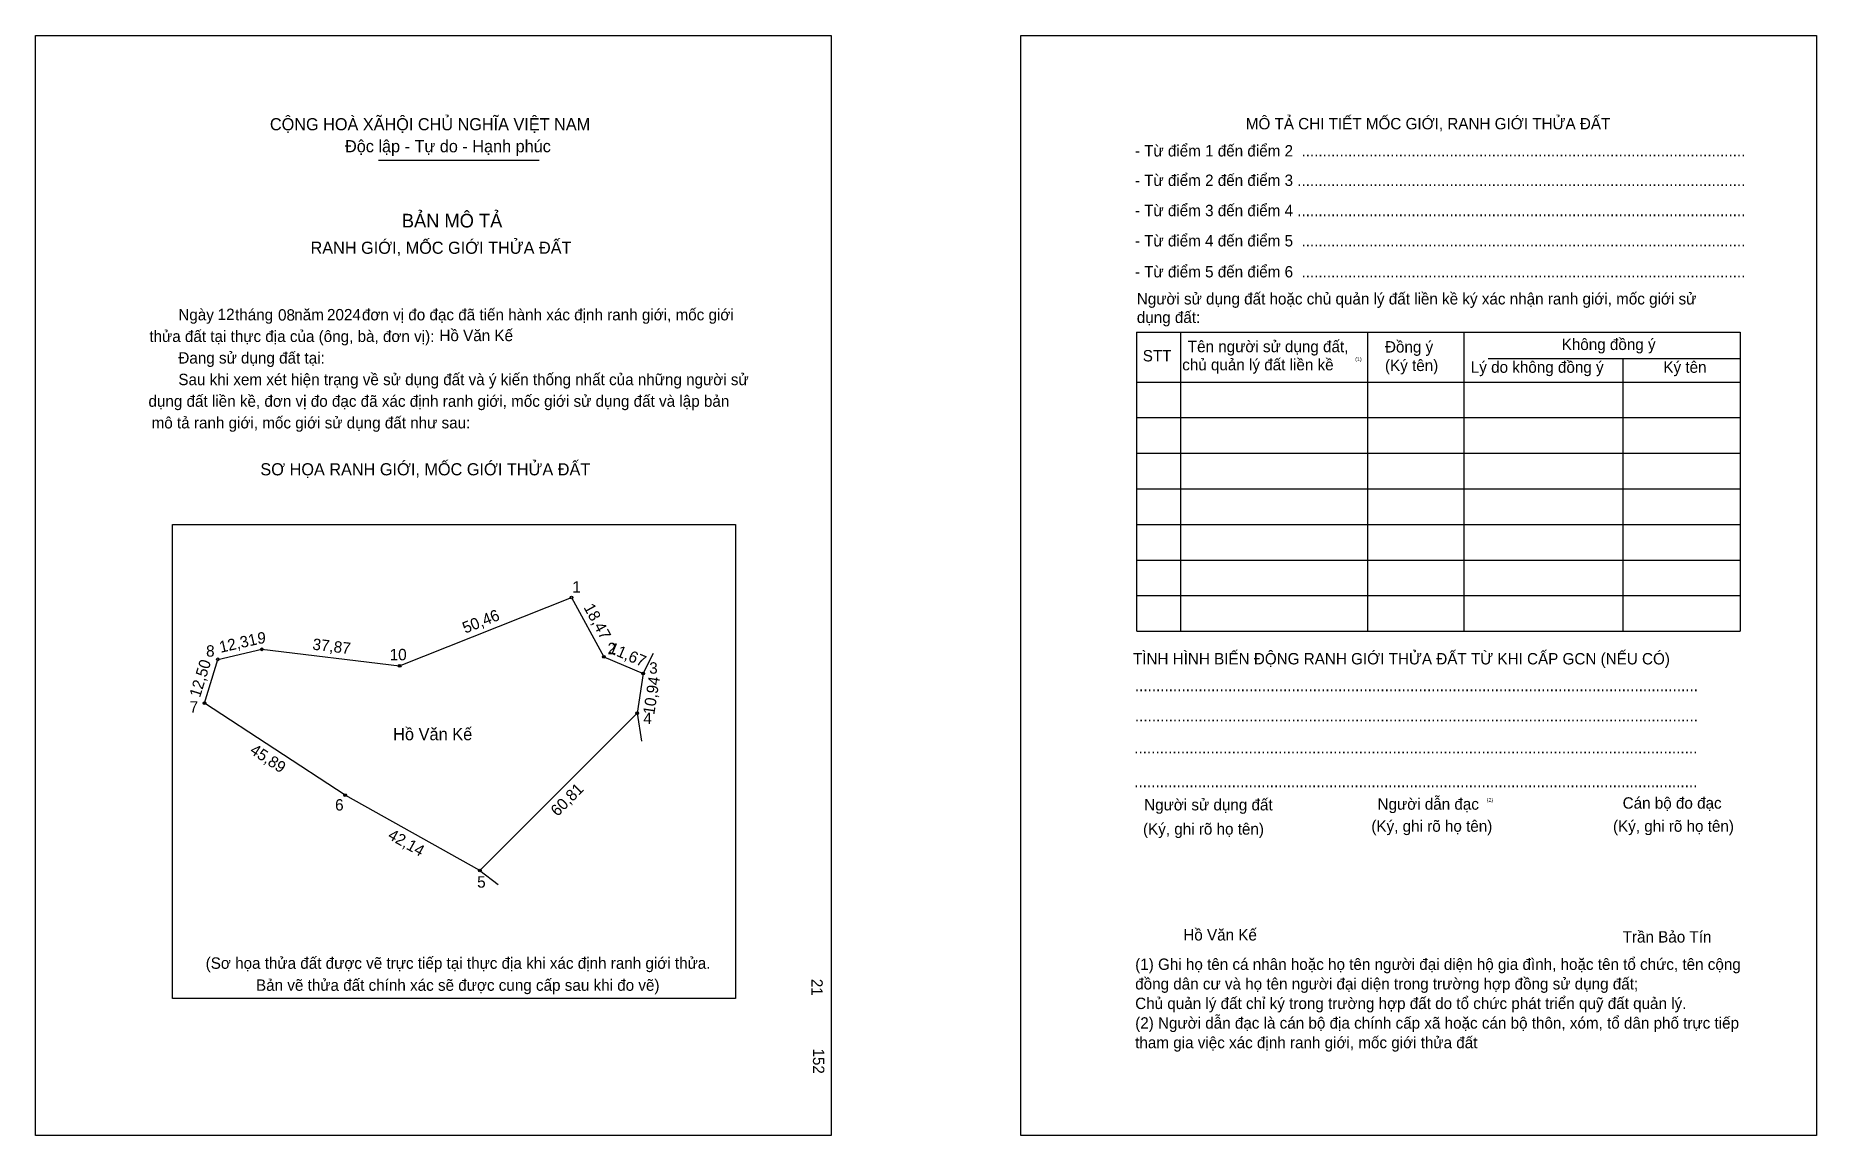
# Model space of a CAD drawing. Extents: x 546429 to 546915, y 1825884 to 1826185.
import ezdxf

# ---------------------------------------------------------------- set-up
doc = ezdxf.new("R2010")
doc.units = 0
for name, color, linetype in [('bmtKhungInTrang1', 7, 'Continuous'), ('bmtKhungInTrang2', 7, 'Continuous'), ('bmtNoiDung', 7, 'Continuous'), ('bmtTemplate', 7, 'Continuous'), ('CanhThua', 7, 'Continuous'), ('ChieuDaiCanhThua', 7, 'Continuous'), ('MocDinhThua', 7, 'Continuous'), ('RauThua', 7, 'Continuous'), ('SoHieuDinhThua', 7, 'Continuous'), ('TenChuSuDung', 7, 'Continuous')]:
    doc.layers.add(name, color=color, linetype=linetype)

msp = doc.modelspace()

# ---------------------------------------------------------------- linework, layer by layer
at = {"layer": 'bmtKhungInTrang1'}
msp.add_lwpolyline([(546429.09, 1826184.61), (546646.27, 1826184.61), (546646.27, 1825884.24), (546429.09, 1825884.24)], close=True, dxfattribs=at)
at = {"layer": 'bmtKhungInTrang2'}
msp.add_lwpolyline([(546698.05, 1826184.61), (546915.23, 1826184.61), (546915.23, 1825884.24), (546698.05, 1825884.24)], close=True, dxfattribs=at)
at = {"layer": 'bmtTemplate'}
for p, q in [((546522.68, 1826150.57), (546566.6, 1826150.57)), ((546741.62, 1826103.6), (546741.62, 1826021.94)), ((546792.71, 1826103.6), (546792.71, 1826021.94)), ((546818.99, 1826103.69), (546818.99, 1826021.94)), ((546894.43, 1826103.6), (546894.43, 1826021.94)), ((546825.66, 1826096.4), (546894.43, 1826096.4)), ((546729.71, 1826089.99), (546894.43, 1826089.99)), ((546729.71, 1826080.27), (546894.43, 1826080.27)), ((546729.71, 1826070.54), (546894.43, 1826070.54)), ((546729.71, 1826060.82), (546894.43, 1826060.82)), ((546729.71, 1826051.1), (546894.43, 1826051.1)), ((546729.71, 1826041.38), (546894.43, 1826041.38)), ((546729.71, 1826031.66), (546894.43, 1826031.66)), ((546729.71, 1826021.94), (546894.43, 1826021.94))]:
    msp.add_line(p, q, dxfattribs=at)
for points in [[(546729.6, 1826103.6), (546894.43, 1826103.6)], [(546729.6, 1826103.6), (546729.6, 1826021.94)], [(546862.37, 1826096.31), (546862.37, 1826021.94)]]:
    msp.add_lwpolyline(points, dxfattribs=at)
msp.add_lwpolyline([(546466.46, 1825921.65), (546466.46, 1826051.09), (546620.12, 1826051.09), (546620.12, 1825921.65)], close=True, dxfattribs=at)
at = {"layer": 'CanhThua'}
for p, q in [((546528.47, 1826012.47), (546575.36, 1826031.12)), ((546575.36, 1826031.12), (546584.24, 1826014.92)), ((546475.18, 1826002.32), (546478.87, 1826014.26)), ((546478.87, 1826014.26), (546490.87, 1826017)), ((546490.87, 1826017), (546528.47, 1826012.47)), ((546584.24, 1826014.92), (546594.98, 1826010.38)), ((546594.98, 1826010.38), (546593.32, 1825999.56)), ((546513.58, 1825977.18), (546475.18, 1826002.32)), ((546593.32, 1825999.56), (546550.33, 1825956.56)), ((546550.33, 1825956.56), (546513.58, 1825977.18))]:
    msp.add_line(p, q, dxfattribs=at)
at = {"layer": 'MocDinhThua'}
for centre in [(546575.36, 1826031.12), (546478.87, 1826014.26), (546490.87, 1826017), (546584.24, 1826014.92), (546528.47, 1826012.47), (546594.98, 1826010.38), (546475.18, 1826002.32), (546593.32, 1825999.56), (546513.58, 1825977.18), (546550.33, 1825956.56)]:
    msp.add_circle(centre, 0.374, dxfattribs=at)
at = {"layer": 'RauThua'}
for p, q in [((546594.98, 1826010.38), (546597.74, 1826015.95)), ((546593.32, 1825999.56), (546594.52, 1825991.93)), ((546550.33, 1825956.56), (546555.32, 1825952.74))]:
    msp.add_line(p, q, dxfattribs=at)

# ---------------------------------------------------------------- texts
at = {"layer": 'bmtNoiDung'}
for s, p in [('12', (546478.79, 1826106.94)), ('08', (546495.27, 1826106.77)), ('2024', (546508.64, 1826106.84)), ('Hồ Văn Kế', (546539.33, 1826101.16)), ('Hồ Văn Kế', (546742.4, 1825937.47))]:
    msp.add_text(s, height=3.107, dxfattribs=at).set_placement(p)
for s, p in [('21', (546640.86, 1825927)), ('152', (546641.3, 1825907.98))]:
    msp.add_text(s, height=3.107, rotation=270, dxfattribs=at).set_placement(p)
at = {"layer": 'bmtTemplate'}
for s, height, p in [('CỘNG HOÀ XÃHỘI CHỦ NGHĨA VIỆT NAM', 3.3145, (546493.06, 1826158.75)), ('MÔ TẢ CHI TIẾT MỐC GIỚI, RANH GIỚI THỬA ĐẤT', 3.1062, (546759.46, 1826159.01)), ('Độc lập - Tự do - Hạnh phúc', 3.3145, (546513.56, 1826152.75)), ('- Từ điểm 1 đến điểm 2  .........................................................................................................', 3.10615, (546729.18, 1826151.6)), ('- Từ điểm 2 đến điểm 3 ..........................................................................................................', 3.10615, (546729.18, 1826143.55)), ('BẢN MÔ TẢ', 3.729, (546529.07, 1826132.21)), ('- Từ điểm 3 đến điểm 4 ..........................................................................................................', 3.10615, (546729.18, 1826135.29)), ('- Từ điểm 4 đến điểm 5  .........................................................................................................', 3.10615, (546729.18, 1826127.03)), ('RANH GIỚI, MỐC GIỚI THỬA ĐẤT', 3.3145, (546504.15, 1826125.02)), ('- Từ điểm 5 đến điểm 6  .........................................................................................................', 3.10615, (546729.18, 1826118.57)), ('Người sử dụng đất hoặc chủ quản lý đất liền kề ký xác nhận ranh giới, mốc giới sử', 3.1062, (546729.71, 1826111.18)), ('Ngày     tháng     năm         đơn vị đo đạc đã tiến hành xác định ranh giới, mốc giới ', 3.1073, (546468.06, 1826106.84)), ('dụng đất:', 3.106, (546729.71, 1826106.13)), ('thửa đất tại thực địa của (ông, bà, đơn vị):', 3.1073, (546460.14, 1826100.94)), ('Tên người sử dụng đất,', 3.1062, (546743.63, 1826098.15)), ('Đồng ý', 3.106, (546797.46, 1826098.06)), ('Không đồng ý', 3.1062, (546845.7, 1826098.74)), ('Đang sử dụng đất tại:', 3.1073, (546468.06, 1826095.04)), ('STT', 3.106, (546731.33, 1826095.63)), ('chủ quản lý đất liền kề', 3.1062, (546742.1, 1826093.19)), ('(1)', 1.036, (546789.34, 1826095.74)), ('(Ký tên)', 3.106, (546797.46, 1826093)), ('Sau khi xem xét hiện trạng về sử dụng đất và ý kiến thống nhất của những người sử ', 3.1073, (546468.06, 1826089.14)), ('Lý do không đồng ý', 3.1062, (546820.89, 1826092.52)), ('Ký tên', 3.106, (546873.46, 1826092.52)), ('dụng đất liền kề, đơn vị đo đạc đã xác định ranh giới, mốc giới sử dụng đất và lập bản', 3.1073, (546459.9, 1826083.23)), ('mô tả ranh giới, mốc giới sử dụng đất như sau:', 3.1073, (546460.76, 1826077.33)), ('SƠ HỌA RANH GIỚI, MỐC GIỚI THỬA ĐẤT', 3.3145, (546490.45, 1826064.51)), ('TÌNH HÌNH BIẾN ĐỘNG RANH GIỚI THỬA ĐẤT TỪ KHI CẤP GCN (NẾU CÓ)', 3.1062, (546728.66, 1826012.87)), ('.....................................................................................................................................', 3.11081, (546729.18, 1826005.56)), ('.....................................................................................................................................', 3.11081, (546729.18, 1825997.3)), ('.....................................................................................................................................', 3.11081, (546729.02, 1825988.55)), ('.....................................................................................................................................', 3.11081, (546729.02, 1825979.32)), ('Người sử dụng đất', 3.1062, (546731.72, 1825973)), ('Người dẫn đạc', 3.1062, (546795.43, 1825973.19)), ('(2)', 1.036, (546825.25, 1825975.34)), ('Cán bộ đo đạc', 3.1062, (546862.34, 1825973.48)), ('(Ký, ghi rõ họ tên)', 3.1062, (546731.4, 1825966.39)), ('(Ký, ghi rõ họ tên)', 3.1062, (546793.74, 1825967.17)), ('(Ký, ghi rõ họ tên)', 3.1062, (546859.7, 1825967.17)), ('Trần Bảo Tín', 3.1062, (546862.34, 1825936.91)), ('(Sơ họa thửa đất được vẽ trực tiếp tại thực địa khi xác định ranh giới thửa.', 3.1073, (546475.52, 1825929.74)), ('(1) Ghi họ tên cá nhân hoặc họ tên người đại diện hộ gia đình, hoặc tên tổ chức, tên cộng', 3.1062, (546729.27, 1825929.44)), ('Bản vẽ thửa đất chính xác sẽ được cung cấp sau khi đo vẽ)', 3.1073, (546489.26, 1825923.73)), ('đồng dân cư và họ tên người đại diện trong trường hợp đồng sử dụng đất;', 3.1062, (546729.27, 1825924.09)), ('Chủ quản lý đất chỉ ký trong trường hợp đất do tổ chức phát triển quỹ đất quản lý.', 3.1062, (546729.27, 1825918.75)), ('(2) Người dẫn đạc là cán bộ địa chính cấp xã hoặc cán bộ thôn, xóm, tổ dân phố trực tiếp', 3.1062, (546729.27, 1825913.4)), ('tham gia việc xác định ranh giới, mốc giới thửa đất', 3.1062, (546729.27, 1825908.05))]:
    msp.add_text(s, height=height, dxfattribs=at).set_placement(p)
at = {"layer": 'ChieuDaiCanhThua'}
for s, rotation, p in [('18,47', 298.7139, (546578.6, 1826028.46)), ('50,46', 21.6918, (546546.37, 1826021.27)), ('12,31', 12.8327, (546479.6, 1826016.03)), ('37,87', 353.1332, (546504.55, 1826016.92)), ('11,67', 337.0987, (546585.29, 1826016.17)), ('12,50', 72.8464, (546473.96, 1826003.64)), ('10,94', 81.2813, (546597.97, 1825998.98)), ('45,89', 326.7892, (546487.34, 1825988.77)), ('60,81', 45.0007, (546571.56, 1825971.18)), ('42,14', 330.7, (546525, 1825965.41))]:
    msp.add_text(s, height=3.118, rotation=rotation, dxfattribs=at).set_placement(p)
at = {"layer": 'SoHieuDinhThua'}
for s, height, p in [('1', 3.12, (546575.61, 1826032.49)), ('9', 3.12, (546489.59, 1826018.55)), ('2', 3.12, (546585.23, 1826015.67)), ('8', 3.12, (546475.63, 1826014.99)), ('10', 3.118, (546525.75, 1826014)), ('3', 3.12, (546596.59, 1826010.34)), ('7', 3.12, (546471.14, 1825999.7)), ('4', 3.12, (546595, 1825996.59)), ('6', 3.12, (546510.85, 1825972.96)), ('5', 3.12, (546549.63, 1825951.91))]:
    msp.add_text(s, height=height, dxfattribs=at).set_placement(p)
at = {"layer": 'TenChuSuDung'}
msp.add_text('Hồ Văn Kế', height=3.34, dxfattribs=at).set_placement((546526.69, 1825992.17))

doc.saveas('drawing.dxf')
